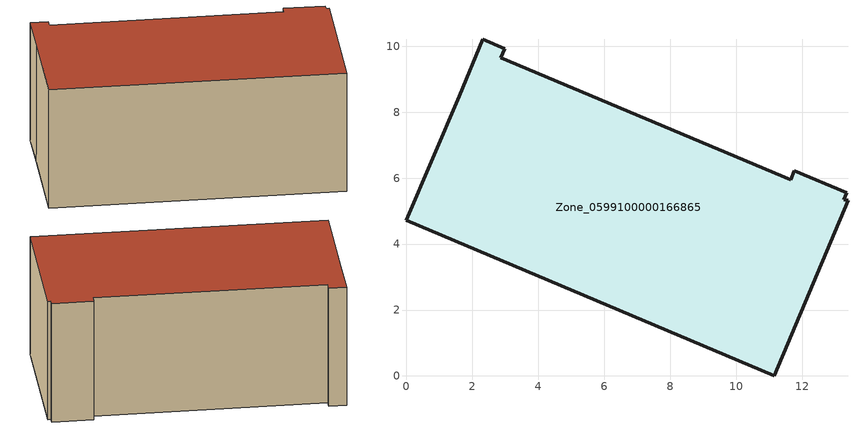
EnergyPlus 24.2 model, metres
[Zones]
Zone_0599100000166865
 floor ground (C_G): 11.77,6.23 13.35,5.56 13.27,5.35 13.39,5.33 11.15,0 0,4.72 1.6,8.48 2.31,10.22 2.98,9.93 2.86,9.65 11.65,5.95 z0
 wall outside (C_F): 2.98,9.93 2.31,10.22 1.6,8.48 0,4.72 11.15,0 13.39,5.33 13.27,5.35 13.35,5.56 11.77,6.23 11.65,5.95 2.86,9.65 2.98,9.93 z0:5.36
 roof outside (C_R): 13.35,5.56 11.77,6.23 11.65,5.95 2.86,9.65 2.98,9.93 2.31,10.22 1.6,8.48 0,4.72 11.15,0 13.39,5.33 13.27,5.35 z5.36
[BUILDING]
Pand.0599100000166865: North Axis=0; Terrain=City; Loads Convergence Tolerance Value=0.04; Temperature Convergence Tolerance Value=0.4; Solar Distribution=FullExterior; Maximum Number of Warmup Days=25; Minimum Number of Warmup Days=1
[Site:Location]
Rotterdam.The.Hague.AP_ZH_NLD Design_Conditions: Latitude=51.96; Longitude=4.45; Time Zone=1; Elevation=-4.5
[SITE:GROUNDTEMPERATURE:BUILDINGSURFACE]
18, 18, 18, 18, 18, 18, 18, 18, 18, 18, 18, 18
[MATERIAL] Thermal Absorptance=0.9; Solar Absorptance=0.7; Visible Absorptance=0.7
Name | Roughness | Thickness | Conductivity | Density | Specific Heat
G.TC.1975-1991 | MediumSmooth | 0.15 | 0.288461 | 540 | 1210
F.TC.1975-1991 | Rough | 0.3 | 0.230769 | 1920 | 840
R.TC.1975-1991 | MediumRough | 0.2 | 0.153846 | 1500 | 1000
[CONSTRUCTION]
C_G: G.TC.1975-1991
C_F: F.TC.1975-1991
C_R: R.TC.1975-1991
[ZONE]
Zone_0599100000166865: Type=1; Multiplier=1; Ceiling Height=Autocalculate; Volume=Autocalculate; Floor Area=autocalculate; Part of Total Floor Area=Yes
[ZONEINFILTRATION:DESIGNFLOWRATE]
Infil_Zone_0599100000166865: Zone or ZoneList or Space or SpaceList=Zone_0599100000166865; Schedule=AlwaysOn; Design Flow Rate Calculation Method=Flow/Area; Flow Rate per Floor Area=0.003; Constant Term Coefficient=1; Temperature Term Coefficient=0; Velocity Term Coefficient=0; Velocity Squared Term Coefficient=0
[HVACTEMPLATE:ZONE:IDEALLOADSAIRSYSTEM]
Zone_0599100000166865: Maximum Heating Supply Air Temperature=50; Minimum Cooling Supply Air Temperature=13; Maximum Heating Supply Air Humidity Ratio=0.0156; Minimum Cooling Supply Air Humidity Ratio=0.0077; Heating Limit=NoLimit; Cooling Limit=NoLimit; Dehumidification Control Type=ConstantSensibleHeatRatio; Cooling Sensible Heat Ratio=0.7; Dehumidification Setpoint=60; Humidification Control Type=None; Humidification Setpoint=30; Outdoor Air Method=None; Outdoor Air Flow Rate per Person=0.00944; Outdoor Air Flow Rate per Zone Floor Area=0; Outdoor Air Flow Rate per Zone=0; Demand Controlled Ventilation Type=None; Outdoor Air Economizer Type=NoEconomizer; Heat Recovery Type=None; Sensible Heat Recovery Effectiveness=0.7; Latent Heat Recovery Effectiveness=0.65
[ZONECONTROL:THERMOSTAT]
ThermostatControl_Zone_0599100000166865: Zone or ZoneList=Zone_0599100000166865; Control Type Schedule=DualSetpointControlType; Control 1=Thermostat_Zone_0599100000166865; Temperature Difference Between Cutout And Setpoint=0
[THERMOSTATSETPOINT:DUALSETPOINT]
Thermostat_Zone_0599100000166865: Heating Setpoint Temperature Schedule=HeatingSetpoint_Zone_0599100000166865; Cooling Setpoint Temperature Schedule=CoolingSetpoint_Zone_0599100000166865
[SCHEDULE:COMPACT]
HeatingSetpoint_Zone_0599100000166865: Through: 12/31, For: AllDays, Until: 24:00, 21
CoolingSetpoint_Zone_0599100000166865: Through: 12/31, For: AllDays, Until: 24:00, 24
DualSetpointControlType: Through: 12/31, For: AllDays, Until: 24:00, 4
AlwaysOn: Through: 12/31, For: AllDays, Until: 24:00, 1
